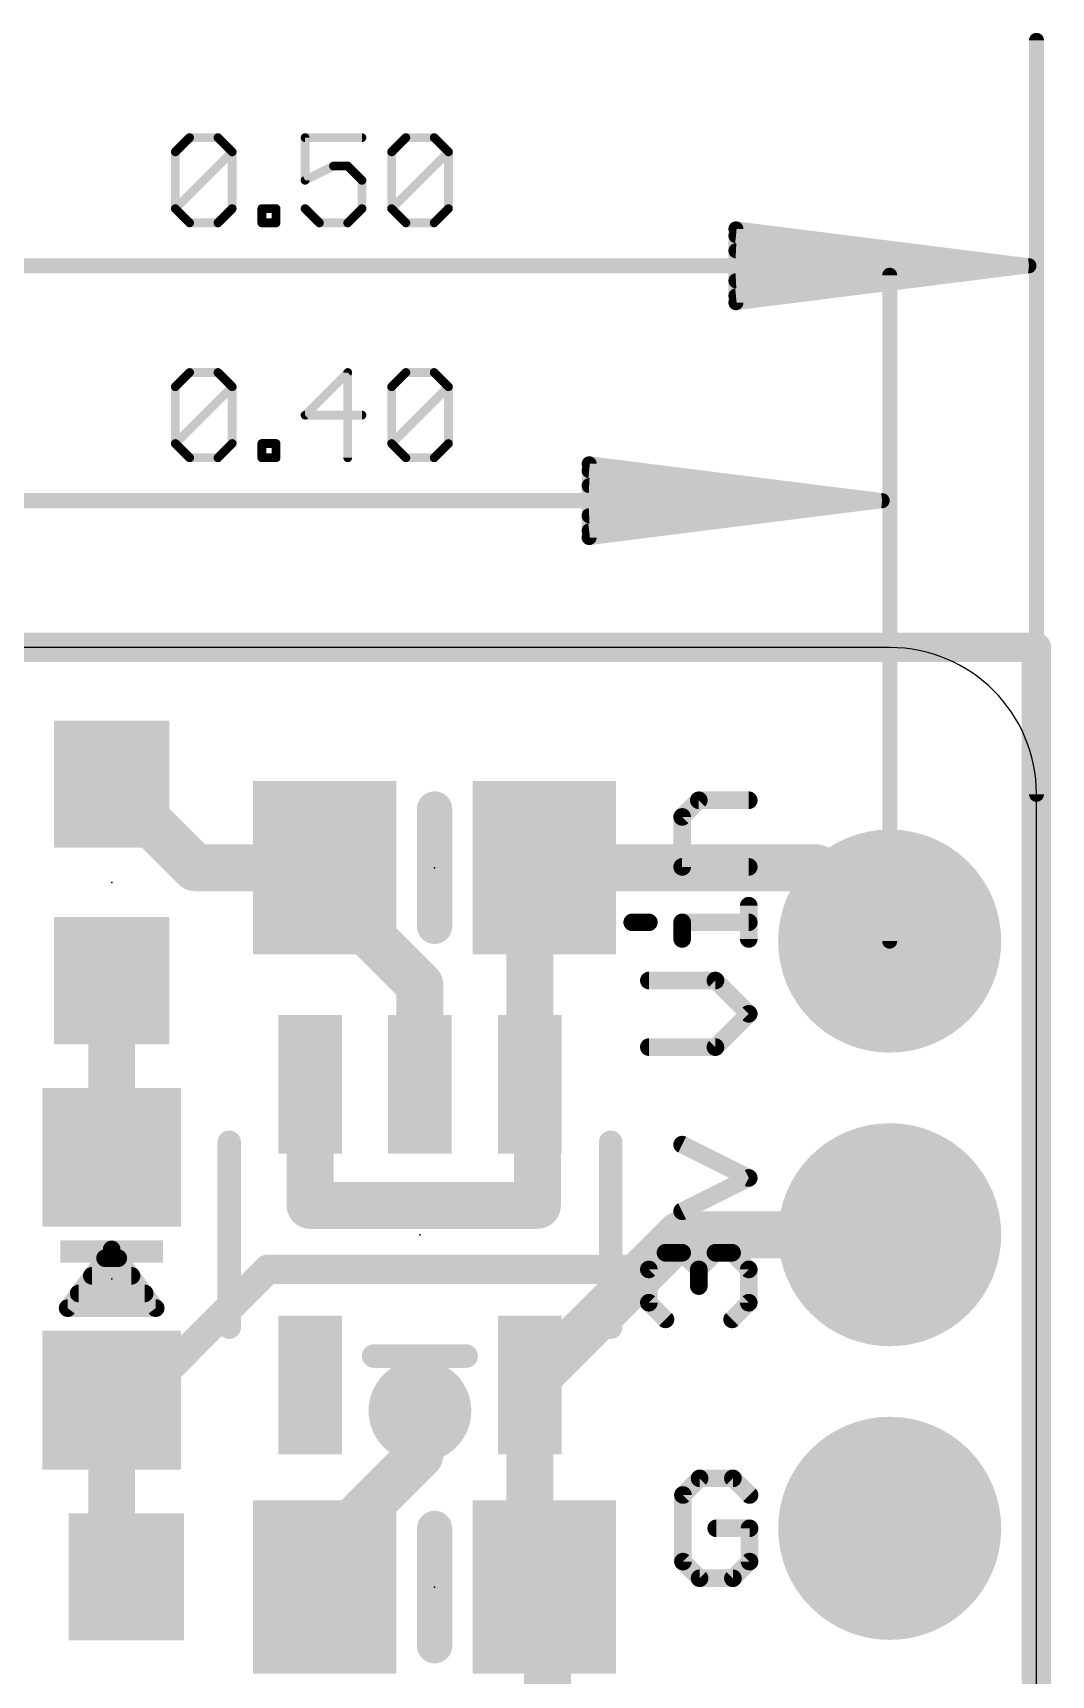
# Model space of a CAD drawing. Extents: x -6.1 to 12.8, y -5.3 to 38.3.
# Drawn here: x 4.02 to 12.83, y 24.13 to 38.34 of the extents above; entities that cross this region are included whole.
import ezdxf

# ---------------------------------------------------------------- set-up
doc = ezdxf.new("R2010")
doc.units = 0
for name, color, linetype in [('1', 12, 'CONTINUOUS'), ('17', 110, 'CONTINUOUS'), ('18', 110, 'CONTINUOUS'), ('20', 53, 'CONTINUOUS'), ('21', 40, 'CONTINUOUS'), ('23', 53, 'CONTINUOUS'), ('47', 253, 'CONTINUOUS')]:
    doc.layers.add(name, color=color, linetype=linetype)

# ---------------------------------------------------------------- blocks, each defined once
blk = doc.blocks.new('RECT')
blk.add_solid([(-0.5, -0.5), (0.5, -0.5), (-0.5, 0.5), (0.5, 0.5)])
blk = doc.blocks.new('ROUNDP')
at = {"const_width": 0.5}
blk.add_lwpolyline([(0, -0.25, 1), (0, 0.25, 1), (0, -0.25)], format="xyb", dxfattribs=at)
blk = doc.blocks.new('ROUNDV')
at = {"const_width": 0.5}
blk.add_lwpolyline([(0, -0.25, 1), (0, 0.25, 1), (0, -0.25)], format="xyb", dxfattribs=at)

msp = doc.modelspace()

# ---------------------------------------------------------------- linework, layer by layer
at = {"layer": '1'}
for points, const_width in [([(12.7, 33.02), (0, 33.02)], 0.254), ([(12.7, 0), (12.7, 33.02)], 0.254), ([(4.699, 31.838), (5.422, 31.115)], 0.4064), ([(5.422, 31.115), (6.543, 31.115)], 0.4064), ([(6.543, 30.922), (6.543, 31.115)], 0.4064), ([(8.443, 31.115), (8.316, 30.988)], 0.4064), ([(8.443, 31.115), (10.795, 31.115)], 0.4064), ([(10.795, 31.115), (11.43, 30.48)], 0.4064), ([(7.366, 30.099), (6.543, 30.922)], 0.4064), ([(8.316, 30.988), (8.316, 29.2401)], 0.4064), ([(4.699, 28.609), (4.699, 30.138)], 0.4064), ([(7.366, 29.2401), (7.366, 30.099)], 0.4064), ([(6.416, 29.2401), (6.416, 28.194)], 0.4064), ([(8.382, 29.2401), (8.316, 29.2401)], 0.4064), ([(8.382, 28.194), (8.382, 29.2401)], 0.4064), ([(6.416, 28.194), (8.382, 28.194)], 0.4064), ([(9.6161, 27.94), (9.3166, 27.6405)], 0.4064), ([(9.6161, 27.94), (11.43, 27.94)], 0.4064), ([(6.0505, 27.6405), (4.919, 26.509)], 0.254), ([(6.0505, 27.6405), (9.3166, 27.6405)], 0.254), ([(9.3166, 27.6405), (8.316, 26.6399)], 0.4064), ([(4.699, 26.509), (4.699, 24.853)], 0.4064), ([(8.316, 26.6399), (8.316, 24.765)], 0.4064), ([(4.919, 26.509), (4.699, 26.509)], 0.254), ([(4.953, 26.509), (4.699, 26.509)], 0.254), ([(4.826, 26.543), (4.987, 26.543)], 0.254), ([(4.987, 26.543), (4.953, 26.509)], 0.254), ([(7.366, 26.035), (7.366, 26.416)], 0.4064), ([(6.543, 25.212), (7.366, 26.035)], 0.4064), ([(6.543, 24.892), (6.543, 25.212)], 0.4064), ([(4.699, 24.853), (4.826, 24.98)], 0.4064), ([(8.316, 24.765), (8.443, 24.892)], 0.4064), ([(8.316, 24.765), (8.47, 24.765)], 0.4064), ([(8.47, 24.765), (8.47, 23.241)], 0.4064)]:
    msp.add_lwpolyline(points, dxfattribs=dict(at, const_width=const_width))
for points, const_width in [([(12.7635, 33.02, 1), (12.6365, 33.02)], 0.127), ([(12.7, 32.9565, 1), (12.7, 33.0835)], 0.127), ([(4.7708, 31.9098, 1), (4.6272, 31.7662)], 0.2032), ([(5.422, 31.2166, 1), (5.422, 31.0134)], 0.2032), ([(5.3502, 31.0432, 1), (5.4938, 31.1868)], 0.2032), ([(6.6446, 31.115, 1), (6.4414, 31.115)], 0.2032), ([(6.543, 31.0134, 1), (6.543, 31.2166)], 0.2032), ([(8.443, 31.2166, 1), (8.443, 31.0134)], 0.2032), ([(8.5148, 31.0432, 1), (8.3712, 31.1868)], 0.2032), ([(10.8668, 31.1868, 1), (10.7232, 31.0432)], 0.2032), ([(10.795, 31.0134, 1), (10.795, 31.2166)], 0.2032), ([(6.6148, 30.9938, 1), (6.4712, 30.8502)], 0.2032), ([(8.4176, 30.988, 1), (8.2144, 30.988)], 0.2032), ([(8.2442, 31.0598, 1), (8.3878, 30.9162)], 0.2032), ([(6.4414, 30.922, 1), (6.6446, 30.922)], 0.2032), ([(11.3582, 30.4082, 1), (11.5018, 30.5518)], 0.2032), ([(4.8006, 30.138, 1), (4.5974, 30.138)], 0.2032), ([(7.4676, 30.099, 1), (7.2644, 30.099)], 0.2032), ([(7.2942, 30.0272, 1), (7.4378, 30.1708)], 0.2032), ([(6.5176, 29.2401, 1), (6.3144, 29.2401)], 0.2032), ([(8.316, 29.3417, 1), (8.316, 29.1385)], 0.2032), ([(8.4836, 29.2401, 1), (8.2804, 29.2401)], 0.2032), ([(8.382, 29.1385, 1), (8.382, 29.3417)], 0.2032), ([(7.2644, 29.2401, 1), (7.4676, 29.2401)], 0.2032), ([(8.2144, 29.2401, 1), (8.4176, 29.2401)], 0.2032), ([(4.5974, 28.609, 1), (4.8006, 28.609)], 0.2032), ([(6.416, 28.2956, 1), (6.416, 28.0924)], 0.2032), ([(6.3144, 28.194, 1), (6.5176, 28.194)], 0.2032), ([(8.2804, 28.194, 1), (8.4836, 28.194)], 0.2032), ([(8.382, 28.0924, 1), (8.382, 28.2956)], 0.2032), ([(9.6161, 28.0416, 1), (9.6161, 27.8384)], 0.2032), ([(9.6879, 27.8682, 1), (9.5443, 28.0118)], 0.2032), ([(11.43, 27.8384, 1), (11.43, 28.0416)], 0.2032), ([(6.0505, 27.704, 1), (6.0505, 27.577)], 0.127), ([(6.0954, 27.5955, 1), (6.0055, 27.6854)], 0.127), ([(9.2447, 27.7123, 1), (9.3884, 27.5686)], 0.2032), ([(9.3884, 27.5686, 1), (9.2447, 27.7123)], 0.2032), ([(9.3166, 27.577, 1), (9.3166, 27.704)], 0.127), ([(4.8006, 26.509, 1), (4.5974, 26.509)], 0.2032), ([(8.4176, 26.6399, 1), (8.2144, 26.6399)], 0.2032), ([(8.2442, 26.7117, 1), (8.3878, 26.5681)], 0.2032), ([(4.699, 26.5725, 1), (4.699, 26.4455)], 0.127), ([(4.699, 26.5725, 1), (4.699, 26.4455)], 0.127), ([(4.826, 26.6065, 1), (4.826, 26.4795)], 0.127), ([(4.8741, 26.5539, 1), (4.9639, 26.4641)], 0.127), ([(4.9081, 26.5539, 1), (4.9979, 26.4641)], 0.127), ([(4.919, 26.4455, 1), (4.919, 26.5725)], 0.127), ([(5.0319, 26.4981, 1), (4.9421, 26.5879)], 0.127), ([(4.953, 26.4455, 1), (4.953, 26.5725)], 0.127), ([(4.987, 26.4795, 1), (4.987, 26.6065)], 0.127), ([(7.4676, 26.416, 1), (7.2644, 26.416)], 0.2032), ([(7.4378, 25.9632, 1), (7.2942, 26.1068)], 0.2032), ([(7.2644, 26.035, 1), (7.4676, 26.035)], 0.2032), ([(6.6446, 25.212, 1), (6.4414, 25.212)], 0.2032), ([(6.4712, 25.2838, 1), (6.6148, 25.1402)], 0.2032), ([(4.8978, 24.9082, 1), (4.7542, 25.0518)], 0.2032), ([(4.6272, 24.9248, 1), (4.7708, 24.7812)], 0.2032), ([(8.5148, 24.8202, 1), (8.3712, 24.9638)], 0.2032), ([(4.5974, 24.853, 1), (4.8006, 24.853)], 0.2032), ([(6.4414, 24.892, 1), (6.6446, 24.892)], 0.2032), ([(8.316, 24.8666, 1), (8.316, 24.6634)], 0.2032), ([(8.2144, 24.765, 1), (8.4176, 24.765)], 0.2032), ([(8.2442, 24.8368, 1), (8.3878, 24.6932)], 0.2032), ([(8.5716, 24.765, 1), (8.3684, 24.765)], 0.2032), ([(8.47, 24.6634, 1), (8.47, 24.8666)], 0.2032)]:
    msp.add_lwpolyline(points, format="xyb", dxfattribs=dict(at, const_width=const_width))
at = {"layer": '20'}
for p, q in [((11.43, 33.02), (1.27, 33.02)), ((12.7, 1.27), (12.7, 31.75))]:
    msp.add_line(p, q, dxfattribs=at)
msp.add_arc((11.43, 31.75), 1.27, 0, 90, dxfattribs=at)
at = {"layer": '21'}
for points, const_width in [([(7.493, 30.607), (7.493, 31.623)], 0.3048), ([(9.6346, 31.5542), (9.7786, 31.6983)], 0.1524), ([(9.7786, 31.6983), (10.2108, 31.6983)], 0.1524), ([(9.6346, 31.122), (9.6346, 31.5542)], 0.1524), ([(10.2108, 31.122), (9.6346, 31.122)], 0.1524), ([(10.2108, 30.4984), (10.2108, 30.7865)], 0.1524), ([(9.2024, 30.6424), (9.3465, 30.6424)], 0.1524), ([(9.6346, 30.4984), (9.6346, 30.6424)], 0.1524), ([(9.6346, 30.6424), (10.2108, 30.6424)], 0.1524), ([(9.9227, 30.1391), (9.3465, 30.1391)], 0.1524), ([(10.2108, 29.851), (9.9227, 30.1391)], 0.1524), ([(9.9227, 29.5628), (10.2108, 29.851)], 0.1524), ([(9.3465, 29.5628), (9.9227, 29.5628)], 0.1524), ([(5.716, 27.14), (5.716, 28.74)], 0.2032), ([(9.016, 27.14), (9.016, 28.74)], 0.2032), ([(10.2108, 28.4313), (9.6346, 28.7194)], 0.1524), ([(9.6346, 28.1432), (10.2108, 28.4313)], 0.1524), ([(4.699, 27.813), (4.318, 27.305)], 0.1524), ([(5.08, 27.305), (4.699, 27.813)], 0.1524), ([(9.3465, 27.6399), (9.4905, 27.7839)], 0.1524), ([(9.4905, 27.7839), (9.6346, 27.7839)], 0.1524), ([(9.6346, 27.7839), (9.7786, 27.6399)], 0.1524), ([(9.7786, 27.6399), (9.9227, 27.7839)], 0.1524), ([(9.9227, 27.7839), (10.0667, 27.7839)], 0.1524), ([(10.0667, 27.7839), (10.2108, 27.6399)], 0.1524), ([(4.6418, 27.7368), (4.7561, 27.7368)], 0.1524), ([(9.3465, 27.3517), (9.3465, 27.6399)], 0.1524), ([(9.7786, 27.6399), (9.7786, 27.4958)], 0.1524), ([(10.2108, 27.6399), (10.2108, 27.3517)], 0.1524), ([(4.5276, 27.5844), (4.8704, 27.5844)], 0.1524), ([(4.4133, 27.432), (4.9848, 27.432)], 0.1524), ([(9.4905, 27.2077), (9.3465, 27.3517)], 0.1524), ([(10.2108, 27.3517), (10.0667, 27.2077)], 0.1524), ([(4.318, 27.305), (5.08, 27.305)], 0.1524), ([(7.766, 26.89), (6.966, 26.89)], 0.2032), ([(9.7855, 25.8325), (9.6414, 25.6885)], 0.1524), ([(10.0736, 25.8325), (9.7855, 25.8325)], 0.1524), ([(10.2177, 25.6885), (10.0736, 25.8325)], 0.1524), ([(9.6414, 25.6885), (9.6414, 25.1123)], 0.1524), ([(7.493, 24.384), (7.493, 25.4)], 0.3048), ([(10.2177, 25.4004), (9.9296, 25.4004)], 0.1524), ([(10.2177, 25.1123), (10.2177, 25.4004)], 0.1524), ([(9.6414, 25.1123), (9.7855, 24.9682)], 0.1524), ([(10.0736, 24.9682), (10.2177, 25.1123)], 0.1524), ([(9.7855, 24.9682), (10.0736, 24.9682)], 0.1524)]:
    msp.add_lwpolyline(points, dxfattribs=dict(at, const_width=const_width))
for points, const_width in [([(7.5692, 31.623, 1), (7.4168, 31.623)], 0.1524), ([(9.7786, 31.7364, 1), (9.7786, 31.6602)], 0.0762), ([(9.8056, 31.6713, 1), (9.7517, 31.7252)], 0.0762), ([(10.2108, 31.6602, 1), (10.2108, 31.7364)], 0.0762), ([(9.6727, 31.5542, 1), (9.5965, 31.5542)], 0.0762), ([(9.6076, 31.5811, 1), (9.6615, 31.5273)], 0.0762), ([(9.6346, 31.1601, 1), (9.6346, 31.0839)], 0.0762), ([(9.5965, 31.122, 1), (9.6727, 31.122)], 0.0762), ([(10.2108, 31.0839, 1), (10.2108, 31.1601)], 0.0762), ([(10.2489, 30.7865, 1), (10.1727, 30.7865)], 0.0762), ([(9.2024, 30.6805, 1), (9.2024, 30.6043)], 0.0762), ([(9.3465, 30.6043, 1), (9.3465, 30.6805)], 0.0762), ([(9.6727, 30.6424, 1), (9.5965, 30.6424)], 0.0762), ([(9.6346, 30.6805, 1), (9.6346, 30.6043)], 0.0762), ([(10.2108, 30.6043, 1), (10.2108, 30.6805)], 0.0762), ([(7.4168, 30.607, 1), (7.5692, 30.607)], 0.1524), ([(9.5965, 30.4984, 1), (9.6727, 30.4984)], 0.0762), ([(10.1727, 30.4984, 1), (10.2489, 30.4984)], 0.0762), ([(9.3465, 30.1772, 1), (9.3465, 30.101)], 0.0762), ([(9.9496, 30.166, 1), (9.8957, 30.1121)], 0.0762), ([(9.9227, 30.101, 1), (9.9227, 30.1772)], 0.0762), ([(10.2377, 29.824, 1), (10.1839, 29.8779)], 0.0762), ([(10.1839, 29.824, 1), (10.2377, 29.8779)], 0.0762), ([(9.3465, 29.6009, 1), (9.3465, 29.5247)], 0.0762), ([(9.8957, 29.5898, 1), (9.9496, 29.5359)], 0.0762), ([(9.9227, 29.5247, 1), (9.9227, 29.6009)], 0.0762), ([(5.7668, 28.74, 1), (5.6652, 28.74)], 0.1016), ([(9.0668, 28.74, 1), (8.9652, 28.74)], 0.1016), ([(9.6516, 28.7535, 1), (9.6175, 28.6853)], 0.0762), ([(10.2278, 28.3972, 1), (10.1938, 28.4654)], 0.0762), ([(10.1938, 28.3972, 1), (10.2278, 28.4654)], 0.0762), ([(9.6175, 28.1773, 1), (9.6516, 28.1091)], 0.0762), ([(4.7295, 27.8359, 1), (4.6685, 27.7901)], 0.0762), ([(4.7295, 27.7901, 1), (4.6685, 27.8359)], 0.0762), ([(9.4905, 27.822, 1), (9.4905, 27.7458)], 0.0762), ([(9.5175, 27.757, 1), (9.4636, 27.8108)], 0.0762), ([(9.6615, 27.8108, 1), (9.6076, 27.757)], 0.0762), ([(9.6346, 27.7458, 1), (9.6346, 27.822)], 0.0762), ([(9.9227, 27.822, 1), (9.9227, 27.7458)], 0.0762), ([(9.9496, 27.757, 1), (9.8957, 27.8108)], 0.0762), ([(10.0937, 27.8108, 1), (10.0398, 27.757)], 0.0762), ([(10.0667, 27.7458, 1), (10.0667, 27.822)], 0.0762), ([(4.6418, 27.7749, 1), (4.6418, 27.6987)], 0.0762), ([(4.7561, 27.6987, 1), (4.7561, 27.7749)], 0.0762), ([(9.3195, 27.6668, 1), (9.3734, 27.6129)], 0.0762), ([(9.3846, 27.6399, 1), (9.3084, 27.6399)], 0.0762), ([(9.8167, 27.6399, 1), (9.7405, 27.6399)], 0.0762), ([(9.7517, 27.6668, 1), (9.8056, 27.6129)], 0.0762), ([(9.7517, 27.6129, 1), (9.8056, 27.6668)], 0.0762), ([(10.2489, 27.6399, 1), (10.1727, 27.6399)], 0.0762), ([(10.1839, 27.6129, 1), (10.2377, 27.6668)], 0.0762), ([(4.5276, 27.6225, 1), (4.5276, 27.5463)], 0.0762), ([(4.8704, 27.5463, 1), (4.8704, 27.6225)], 0.0762), ([(4.4133, 27.4701, 1), (4.4133, 27.3939)], 0.0762), ([(4.9848, 27.3939, 1), (4.9848, 27.4701)], 0.0762), ([(9.3734, 27.3787, 1), (9.3195, 27.3248)], 0.0762), ([(9.7405, 27.4958, 1), (9.8167, 27.4958)], 0.0762), ([(10.2377, 27.3248, 1), (10.1839, 27.3787)], 0.0762), ([(4.318, 27.3431, 1), (4.318, 27.2669)], 0.0762), ([(4.2875, 27.3279, 1), (4.3485, 27.2821)], 0.0762), ([(5.0495, 27.2821, 1), (5.1105, 27.3279)], 0.0762), ([(5.08, 27.2669, 1), (5.08, 27.3431)], 0.0762), ([(9.3084, 27.3517, 1), (9.3846, 27.3517)], 0.0762), ([(10.1727, 27.3517, 1), (10.2489, 27.3517)], 0.0762), ([(5.6652, 27.14, 1), (5.7668, 27.14)], 0.1016), ([(8.9652, 27.14, 1), (9.0668, 27.14)], 0.1016), ([(9.4636, 27.1807, 1), (9.5175, 27.2346)], 0.0762), ([(10.0398, 27.2346, 1), (10.0937, 27.1807)], 0.0762), ([(6.966, 26.9408, 1), (6.966, 26.8392)], 0.1016), ([(7.766, 26.8392, 1), (7.766, 26.9408)], 0.1016), ([(9.7855, 25.8706, 1), (9.7855, 25.7944)], 0.0762), ([(9.8124, 25.8056, 1), (9.7586, 25.8595)], 0.0762), ([(10.1006, 25.8595, 1), (10.0467, 25.8056)], 0.0762), ([(10.0736, 25.7944, 1), (10.0736, 25.8706)], 0.0762), ([(9.6795, 25.6885, 1), (9.6033, 25.6885)], 0.0762), ([(9.6145, 25.7154, 1), (9.6684, 25.6615)], 0.0762), ([(10.1907, 25.6615, 1), (10.2446, 25.7154)], 0.0762), ([(7.5692, 25.4, 1), (7.4168, 25.4)], 0.1524), ([(9.9296, 25.4385, 1), (9.9296, 25.3623)], 0.0762), ([(10.2558, 25.4004, 1), (10.1796, 25.4004)], 0.0762), ([(10.2177, 25.3623, 1), (10.2177, 25.4385)], 0.0762), ([(9.6684, 25.1392, 1), (9.6145, 25.0853)], 0.0762), ([(9.6033, 25.1123, 1), (9.6795, 25.1123)], 0.0762), ([(10.1796, 25.1123, 1), (10.2558, 25.1123)], 0.0762), ([(10.2446, 25.0853, 1), (10.1907, 25.1392)], 0.0762), ([(9.7855, 25.0063, 1), (9.7855, 24.9301)], 0.0762), ([(9.7586, 24.9413, 1), (9.8124, 24.9951)], 0.0762), ([(10.0467, 24.9951, 1), (10.1006, 24.9413)], 0.0762), ([(10.0736, 24.9301, 1), (10.0736, 25.0063)], 0.0762), ([(7.4168, 24.384, 1), (7.5692, 24.384)], 0.1524)]:
    msp.add_lwpolyline(points, format="xyb", dxfattribs=dict(at, const_width=const_width))
at = {"layer": '23'}
for p in [(7.493, 31.115), (4.699, 30.988), (7.366, 27.94), (4.699, 27.559), (7.493, 24.892)]:
    msp.add_point(p, dxfattribs=at)
at = {"layer": '47'}
for points, const_width in [([(12.7, 31.75), (12.7, 38.272)], 0.13), ([(5.2501, 37.3077), (5.3729, 37.4305)], 0.0762), ([(5.3729, 37.4305), (5.6187, 37.4305)], 0.0762), ([(5.6187, 37.4305), (5.7415, 37.3077)], 0.0762), ([(6.8642, 37.4305), (6.3727, 37.4305)], 0.0762), ([(6.3727, 37.4305), (6.3727, 37.0619)], 0.0762), ([(7.1211, 37.3077), (7.244, 37.4305)], 0.0762), ([(7.244, 37.4305), (7.4897, 37.4305)], 0.0762), ([(7.4897, 37.4305), (7.6126, 37.3077)], 0.0762), ([(5.2501, 36.8162), (5.2501, 37.3077)], 0.0762), ([(5.2501, 36.8162), (5.7415, 37.3077)], 0.0762), ([(5.7415, 37.3077), (5.7415, 36.8162)], 0.0762), ([(6.3727, 37.0619), (6.6184, 37.1848)], 0.0762), ([(6.6184, 37.1848), (6.7413, 37.1848)], 0.0762), ([(6.7413, 37.1848), (6.8642, 37.0619)], 0.0762), ([(7.1211, 36.8162), (7.1211, 37.3077)], 0.0762), ([(7.1211, 36.8162), (7.6126, 37.3077)], 0.0762), ([(7.6126, 37.3077), (7.6126, 36.8162)], 0.0762), ([(6.8642, 37.0619), (6.8642, 36.8162)], 0.0762), ([(5.3729, 36.6933), (5.2501, 36.8162)], 0.0762), ([(5.7415, 36.8162), (5.6187, 36.6933)], 0.0762), ([(5.9985, 36.6933), (5.9985, 36.8162)], 0.0762), ([(5.9985, 36.8162), (6.1213, 36.8162)], 0.0762), ([(6.1213, 36.8162), (6.1213, 36.6933)], 0.0762), ([(6.4955, 36.6933), (6.3727, 36.8162)], 0.0762), ([(6.8642, 36.8162), (6.7413, 36.6933)], 0.0762), ([(7.244, 36.6933), (7.1211, 36.8162)], 0.0762), ([(7.6126, 36.8162), (7.4897, 36.6933)], 0.0762), ([(5.6187, 36.6933), (5.3729, 36.6933)], 0.0762), ([(6.1213, 36.6933), (5.9985, 36.6933)], 0.0762), ([(6.7413, 36.6933), (6.4955, 36.6933)], 0.0762), ([(7.4897, 36.6933), (7.244, 36.6933)], 0.0762), ([(12.635, 36.322), (10.1, 36.6412)], 0.13), ([(10.1, 36.6412), (10.1, 36.0028)], 0.13), ([(12.635, 36.322), (10.1, 36.582)], 0.13), ([(12.635, 36.322), (10.1, 36.452)], 0.13), ([(0.065, 36.322), (12.635, 36.322)], 0.13), ([(10.1, 36.0028), (12.635, 36.322)], 0.13), ([(10.1, 36.192), (12.635, 36.322)], 0.13), ([(10.1, 36.062), (12.635, 36.322)], 0.13), ([(11.43, 30.48), (11.43, 36.24)], 0.13), ([(5.2501, 35.2757), (5.3729, 35.3985)], 0.0762), ([(5.3729, 35.3985), (5.6187, 35.3985)], 0.0762), ([(5.6187, 35.3985), (5.7415, 35.2757)], 0.0762), ([(6.7413, 35.3985), (6.3727, 35.0299)], 0.0762), ([(6.7413, 34.6613), (6.7413, 35.3985)], 0.0762), ([(7.1211, 35.2757), (7.244, 35.3985)], 0.0762), ([(7.244, 35.3985), (7.4897, 35.3985)], 0.0762), ([(7.4897, 35.3985), (7.6126, 35.2757)], 0.0762), ([(5.2501, 34.7842), (5.2501, 35.2757)], 0.0762), ([(5.2501, 34.7842), (5.7415, 35.2757)], 0.0762), ([(5.7415, 35.2757), (5.7415, 34.7842)], 0.0762), ([(7.1211, 34.7842), (7.1211, 35.2757)], 0.0762), ([(7.1211, 34.7842), (7.6126, 35.2757)], 0.0762), ([(7.6126, 35.2757), (7.6126, 34.7842)], 0.0762), ([(6.3727, 35.0299), (6.8642, 35.0299)], 0.0762), ([(5.3729, 34.6613), (5.2501, 34.7842)], 0.0762), ([(5.7415, 34.7842), (5.6187, 34.6613)], 0.0762), ([(5.9985, 34.6613), (5.9985, 34.7842)], 0.0762), ([(5.9985, 34.7842), (6.1213, 34.7842)], 0.0762), ([(6.1213, 34.7842), (6.1213, 34.6613)], 0.0762), ([(7.244, 34.6613), (7.1211, 34.7842)], 0.0762), ([(7.6126, 34.7842), (7.4897, 34.6613)], 0.0762), ([(5.6187, 34.6613), (5.3729, 34.6613)], 0.0762), ([(6.1213, 34.6613), (5.9985, 34.6613)], 0.0762), ([(7.4897, 34.6613), (7.244, 34.6613)], 0.0762), ([(11.365, 34.29), (8.83, 34.6092)], 0.13), ([(8.83, 34.6092), (8.83, 33.9708)], 0.13), ([(11.365, 34.29), (8.83, 34.55)], 0.13), ([(11.365, 34.29), (8.83, 34.42)], 0.13), ([(1.335, 34.29), (11.365, 34.29)], 0.13), ([(8.83, 33.9708), (11.365, 34.29)], 0.13), ([(8.83, 34.16), (11.365, 34.29)], 0.13), ([(8.83, 34.03), (11.365, 34.29)], 0.13)]:
    msp.add_lwpolyline(points, dxfattribs=dict(at, const_width=const_width))
for points, const_width in [([(12.7325, 38.272, 1), (12.6675, 38.272)], 0.065), ([(5.3729, 37.4496, 1), (5.3729, 37.4115)], 0.0381), ([(5.3864, 37.4171, 1), (5.3595, 37.444)], 0.0381), ([(5.6321, 37.444, 1), (5.6052, 37.4171)], 0.0381), ([(5.6187, 37.4115, 1), (5.6187, 37.4496)], 0.0381), ([(6.3727, 37.4496, 1), (6.3727, 37.4115)], 0.0381), ([(6.3917, 37.4305, 1), (6.3536, 37.4305)], 0.0381), ([(6.8642, 37.4115, 1), (6.8642, 37.4496)], 0.0381), ([(7.244, 37.4496, 1), (7.244, 37.4115)], 0.0381), ([(7.2574, 37.4171, 1), (7.2305, 37.444)], 0.0381), ([(7.5032, 37.444, 1), (7.4762, 37.4171)], 0.0381), ([(7.4897, 37.4115, 1), (7.4897, 37.4496)], 0.0381), ([(5.2691, 37.3077, 1), (5.231, 37.3077)], 0.0381), ([(5.2366, 37.3211, 1), (5.2635, 37.2942)], 0.0381), ([(5.7606, 37.3077, 1), (5.7225, 37.3077)], 0.0381), ([(5.7281, 37.2942, 1), (5.755, 37.3211)], 0.0381), ([(5.755, 37.2942, 1), (5.7281, 37.3211)], 0.0381), ([(6.6184, 37.2038, 1), (6.6184, 37.1657)], 0.0381), ([(6.6269, 37.1677, 1), (6.6099, 37.2018)], 0.0381), ([(6.7548, 37.1983, 1), (6.7278, 37.1713)], 0.0381), ([(6.7413, 37.1657, 1), (6.7413, 37.2038)], 0.0381), ([(7.1401, 37.3077, 1), (7.102, 37.3077)], 0.0381), ([(7.1076, 37.3211, 1), (7.1346, 37.2942)], 0.0381), ([(7.6316, 37.3077, 1), (7.5935, 37.3077)], 0.0381), ([(7.5991, 37.2942, 1), (7.626, 37.3211)], 0.0381), ([(7.626, 37.2942, 1), (7.5991, 37.3211)], 0.0381), ([(6.3642, 37.079, 1), (6.3812, 37.0449)], 0.0381), ([(6.3536, 37.0619, 1), (6.3917, 37.0619)], 0.0381), ([(6.8832, 37.0619, 1), (6.8451, 37.0619)], 0.0381), ([(6.8507, 37.0484, 1), (6.8776, 37.0754)], 0.0381), ([(5.231, 36.8162, 1), (5.2691, 36.8162)], 0.0381), ([(5.2635, 36.8296, 1), (5.2366, 36.8027)], 0.0381), ([(5.2366, 36.8296, 1), (5.2635, 36.8027)], 0.0381), ([(5.7225, 36.8162, 1), (5.7606, 36.8162)], 0.0381), ([(5.755, 36.8027, 1), (5.7281, 36.8296)], 0.0381), ([(6.0175, 36.8162, 1), (5.9794, 36.8162)], 0.0381), ([(5.9985, 36.8352, 1), (5.9985, 36.7971)], 0.0381), ([(6.1404, 36.8162, 1), (6.1023, 36.8162)], 0.0381), ([(6.1213, 36.7971, 1), (6.1213, 36.8352)], 0.0381), ([(6.3861, 36.8296, 1), (6.3592, 36.8027)], 0.0381), ([(6.8451, 36.8162, 1), (6.8832, 36.8162)], 0.0381), ([(6.8776, 36.8027, 1), (6.8507, 36.8296)], 0.0381), ([(7.1346, 36.8296, 1), (7.1076, 36.8027)], 0.0381), ([(7.1076, 36.8296, 1), (7.1346, 36.8027)], 0.0381), ([(7.102, 36.8162, 1), (7.1401, 36.8162)], 0.0381), ([(7.5935, 36.8162, 1), (7.6316, 36.8162)], 0.0381), ([(7.626, 36.8027, 1), (7.5991, 36.8296)], 0.0381), ([(5.3729, 36.7124, 1), (5.3729, 36.6743)], 0.0381), ([(5.3595, 36.6798, 1), (5.3864, 36.7068)], 0.0381), ([(5.6052, 36.7068, 1), (5.6321, 36.6798)], 0.0381), ([(5.6187, 36.6743, 1), (5.6187, 36.7124)], 0.0381), ([(5.9985, 36.7124, 1), (5.9985, 36.6743)], 0.0381), ([(5.9794, 36.6933, 1), (6.0175, 36.6933)], 0.0381), ([(6.1023, 36.6933, 1), (6.1404, 36.6933)], 0.0381), ([(6.1213, 36.6743, 1), (6.1213, 36.7124)], 0.0381), ([(6.4955, 36.7124, 1), (6.4955, 36.6743)], 0.0381), ([(6.4821, 36.6798, 1), (6.509, 36.7068)], 0.0381), ([(6.7278, 36.7068, 1), (6.7548, 36.6798)], 0.0381), ([(6.7413, 36.6743, 1), (6.7413, 36.7124)], 0.0381), ([(7.244, 36.7124, 1), (7.244, 36.6743)], 0.0381), ([(7.2305, 36.6798, 1), (7.2574, 36.7068)], 0.0381), ([(7.4762, 36.7068, 1), (7.5032, 36.6798)], 0.0381), ([(7.4897, 36.6743, 1), (7.4897, 36.7124)], 0.0381), ([(10.1041, 36.6735, 1), (10.0959, 36.609)], 0.065), ([(10.1325, 36.6412, 1), (10.0675, 36.6412)], 0.065), ([(10.1033, 36.6143, 1), (10.0967, 36.5497)], 0.065), ([(10.1017, 36.4845, 1), (10.0983, 36.4195)], 0.065), ([(12.6391, 36.2898, 1), (12.6309, 36.3542)], 0.065), ([(12.6309, 36.2898, 1), (12.6391, 36.3542)], 0.065), ([(12.6383, 36.2897, 1), (12.6317, 36.3543)], 0.065), ([(12.6317, 36.2897, 1), (12.6383, 36.3543)], 0.065), ([(12.6333, 36.2895, 1), (12.6367, 36.3545)], 0.065), ([(12.6367, 36.2895, 1), (12.6333, 36.3545)], 0.065), ([(12.635, 36.2895, 1), (12.635, 36.3545)], 0.065), ([(10.0983, 36.2245, 1), (10.1017, 36.1595)], 0.065), ([(11.4625, 36.24, 1), (11.3975, 36.24)], 0.065), ([(10.0967, 36.0943, 1), (10.1033, 36.0297)], 0.065), ([(10.0959, 36.035, 1), (10.1041, 35.9705)], 0.065), ([(10.0675, 36.0028, 1), (10.1325, 36.0028)], 0.065), ([(5.3729, 35.4176, 1), (5.3729, 35.3795)], 0.0381), ([(5.3864, 35.3851, 1), (5.3595, 35.412)], 0.0381), ([(5.6321, 35.412, 1), (5.6052, 35.3851)], 0.0381), ([(5.6187, 35.3795, 1), (5.6187, 35.4176)], 0.0381), ([(6.7603, 35.3985, 1), (6.7222, 35.3985)], 0.0381), ([(6.7548, 35.3851, 1), (6.7278, 35.412)], 0.0381), ([(7.244, 35.4176, 1), (7.244, 35.3795)], 0.0381), ([(7.2574, 35.3851, 1), (7.2305, 35.412)], 0.0381), ([(7.5032, 35.412, 1), (7.4762, 35.3851)], 0.0381), ([(7.4897, 35.3795, 1), (7.4897, 35.4176)], 0.0381), ([(5.2691, 35.2757, 1), (5.231, 35.2757)], 0.0381), ([(5.2366, 35.2891, 1), (5.2635, 35.2622)], 0.0381), ([(5.7606, 35.2757, 1), (5.7225, 35.2757)], 0.0381), ([(5.755, 35.2622, 1), (5.7281, 35.2891)], 0.0381), ([(5.7281, 35.2622, 1), (5.755, 35.2891)], 0.0381), ([(7.1401, 35.2757, 1), (7.102, 35.2757)], 0.0381), ([(7.1076, 35.2891, 1), (7.1346, 35.2622)], 0.0381), ([(7.6316, 35.2757, 1), (7.5935, 35.2757)], 0.0381), ([(7.626, 35.2622, 1), (7.5991, 35.2891)], 0.0381), ([(7.5991, 35.2622, 1), (7.626, 35.2891)], 0.0381), ([(6.3592, 35.0434, 1), (6.3861, 35.0164)], 0.0381), ([(6.3727, 35.049, 1), (6.3727, 35.0109)], 0.0381), ([(6.8642, 35.0109, 1), (6.8642, 35.049)], 0.0381), ([(5.2635, 34.7976, 1), (5.2366, 34.7707)], 0.0381), ([(5.2366, 34.7976, 1), (5.2635, 34.7707)], 0.0381), ([(5.755, 34.7707, 1), (5.7281, 34.7976)], 0.0381), ([(6.0175, 34.7842, 1), (5.9794, 34.7842)], 0.0381), ([(5.9985, 34.8032, 1), (5.9985, 34.7651)], 0.0381), ([(6.1404, 34.7842, 1), (6.1023, 34.7842)], 0.0381), ([(6.1213, 34.7651, 1), (6.1213, 34.8032)], 0.0381), ([(7.1346, 34.7976, 1), (7.1076, 34.7707)], 0.0381), ([(7.1076, 34.7976, 1), (7.1346, 34.7707)], 0.0381), ([(7.626, 34.7707, 1), (7.5991, 34.7976)], 0.0381), ([(5.231, 34.7842, 1), (5.2691, 34.7842)], 0.0381), ([(5.3729, 34.6804, 1), (5.3729, 34.6423)], 0.0381), ([(5.3595, 34.6478, 1), (5.3864, 34.6748)], 0.0381), ([(5.6052, 34.6748, 1), (5.6321, 34.6478)], 0.0381), ([(5.6187, 34.6423, 1), (5.6187, 34.6804)], 0.0381), ([(5.7225, 34.7842, 1), (5.7606, 34.7842)], 0.0381), ([(5.9985, 34.6804, 1), (5.9985, 34.6423)], 0.0381), ([(5.9794, 34.6613, 1), (6.0175, 34.6613)], 0.0381), ([(6.1023, 34.6613, 1), (6.1404, 34.6613)], 0.0381), ([(6.1213, 34.6423, 1), (6.1213, 34.6804)], 0.0381), ([(6.7222, 34.6613, 1), (6.7603, 34.6613)], 0.0381), ([(7.102, 34.7842, 1), (7.1401, 34.7842)], 0.0381), ([(7.244, 34.6804, 1), (7.244, 34.6423)], 0.0381), ([(7.2305, 34.6478, 1), (7.2574, 34.6748)], 0.0381), ([(7.4762, 34.6748, 1), (7.5032, 34.6478)], 0.0381), ([(7.4897, 34.6423, 1), (7.4897, 34.6804)], 0.0381), ([(7.5935, 34.7842, 1), (7.6316, 34.7842)], 0.0381), ([(8.8341, 34.6415, 1), (8.8259, 34.577)], 0.065), ([(8.8625, 34.6092, 1), (8.7975, 34.6092)], 0.065), ([(8.8333, 34.5823, 1), (8.8267, 34.5177)], 0.065), ([(8.8317, 34.4525, 1), (8.8283, 34.3875)], 0.065), ([(11.3691, 34.2578, 1), (11.3609, 34.3222)], 0.065), ([(11.3609, 34.2578, 1), (11.3691, 34.3222)], 0.065), ([(11.3683, 34.2577, 1), (11.3617, 34.3223)], 0.065), ([(11.3617, 34.2577, 1), (11.3683, 34.3223)], 0.065), ([(11.3633, 34.2575, 1), (11.3667, 34.3225)], 0.065), ([(11.3667, 34.2575, 1), (11.3633, 34.3225)], 0.065), ([(11.365, 34.2575, 1), (11.365, 34.3225)], 0.065), ([(8.8283, 34.1925, 1), (8.8317, 34.1275)], 0.065), ([(8.8267, 34.0623, 1), (8.8333, 33.9977)], 0.065), ([(8.8259, 34.003, 1), (8.8341, 33.9385)], 0.065), ([(8.7975, 33.9708, 1), (8.8625, 33.9708)], 0.065), ([(12.6675, 31.75, 1), (12.7325, 31.75)], 0.065), ([(11.3975, 30.48, 1), (11.4625, 30.48)], 0.065)]:
    msp.add_lwpolyline(points, format="xyb", dxfattribs=dict(at, const_width=const_width))

# ---------------------------------------------------------------- block references
at = {"layer": '1', "xscale": 1.1, "rotation": 90}
for p in [(4.699, 31.838), (4.699, 30.138), (4.826, 24.98)]:
    msp.add_blockref('RECT', p, dxfattribs=at)
at = {"layer": '1', "rotation": 180}
for p, xscale, yscale in [((6.543, 31.115), 1.24, 1.5), ((8.443, 31.115), 1.24, 1.5), ((6.416, 29.2401), 0.55, 1.2), ((7.366, 29.2401), 0.55, 1.2), ((8.316, 29.2401), 0.55, 1.2), ((6.416, 26.6399), 0.55, 1.2), ((8.316, 26.6399), 0.55, 1.2), ((6.543, 24.892), 1.24, 1.5), ((8.443, 24.892), 1.24, 1.5)]:
    msp.add_blockref('RECT', p, dxfattribs=dict(at, xscale=xscale, yscale=yscale))
at = {"layer": '1', "xscale": 1.2, "yscale": 1.2}
for p in [(4.699, 28.609), (4.699, 26.509)]:
    msp.add_blockref('RECT', p, dxfattribs=at)
at = {"layer": '17', "xscale": 1.9304, "yscale": 1.9304}
for p in [(11.43, 30.48), (11.43, 27.94), (11.43, 25.4)]:
    msp.add_blockref('ROUNDP', p, dxfattribs=at)
at = {"layer": '18', "xscale": 0.889, "yscale": 0.889}
msp.add_blockref('ROUNDV', (7.366, 26.416), dxfattribs=at)
msp.add_blockref('ROUNDV', (7.366, 26.416), dxfattribs=at)
at = {"layer": '21', "xscale": 0.889, "yscale": 0.1905}
msp.add_blockref('RECT', (4.699, 27.7948), dxfattribs=at)

doc.saveas('drawing.dxf')
